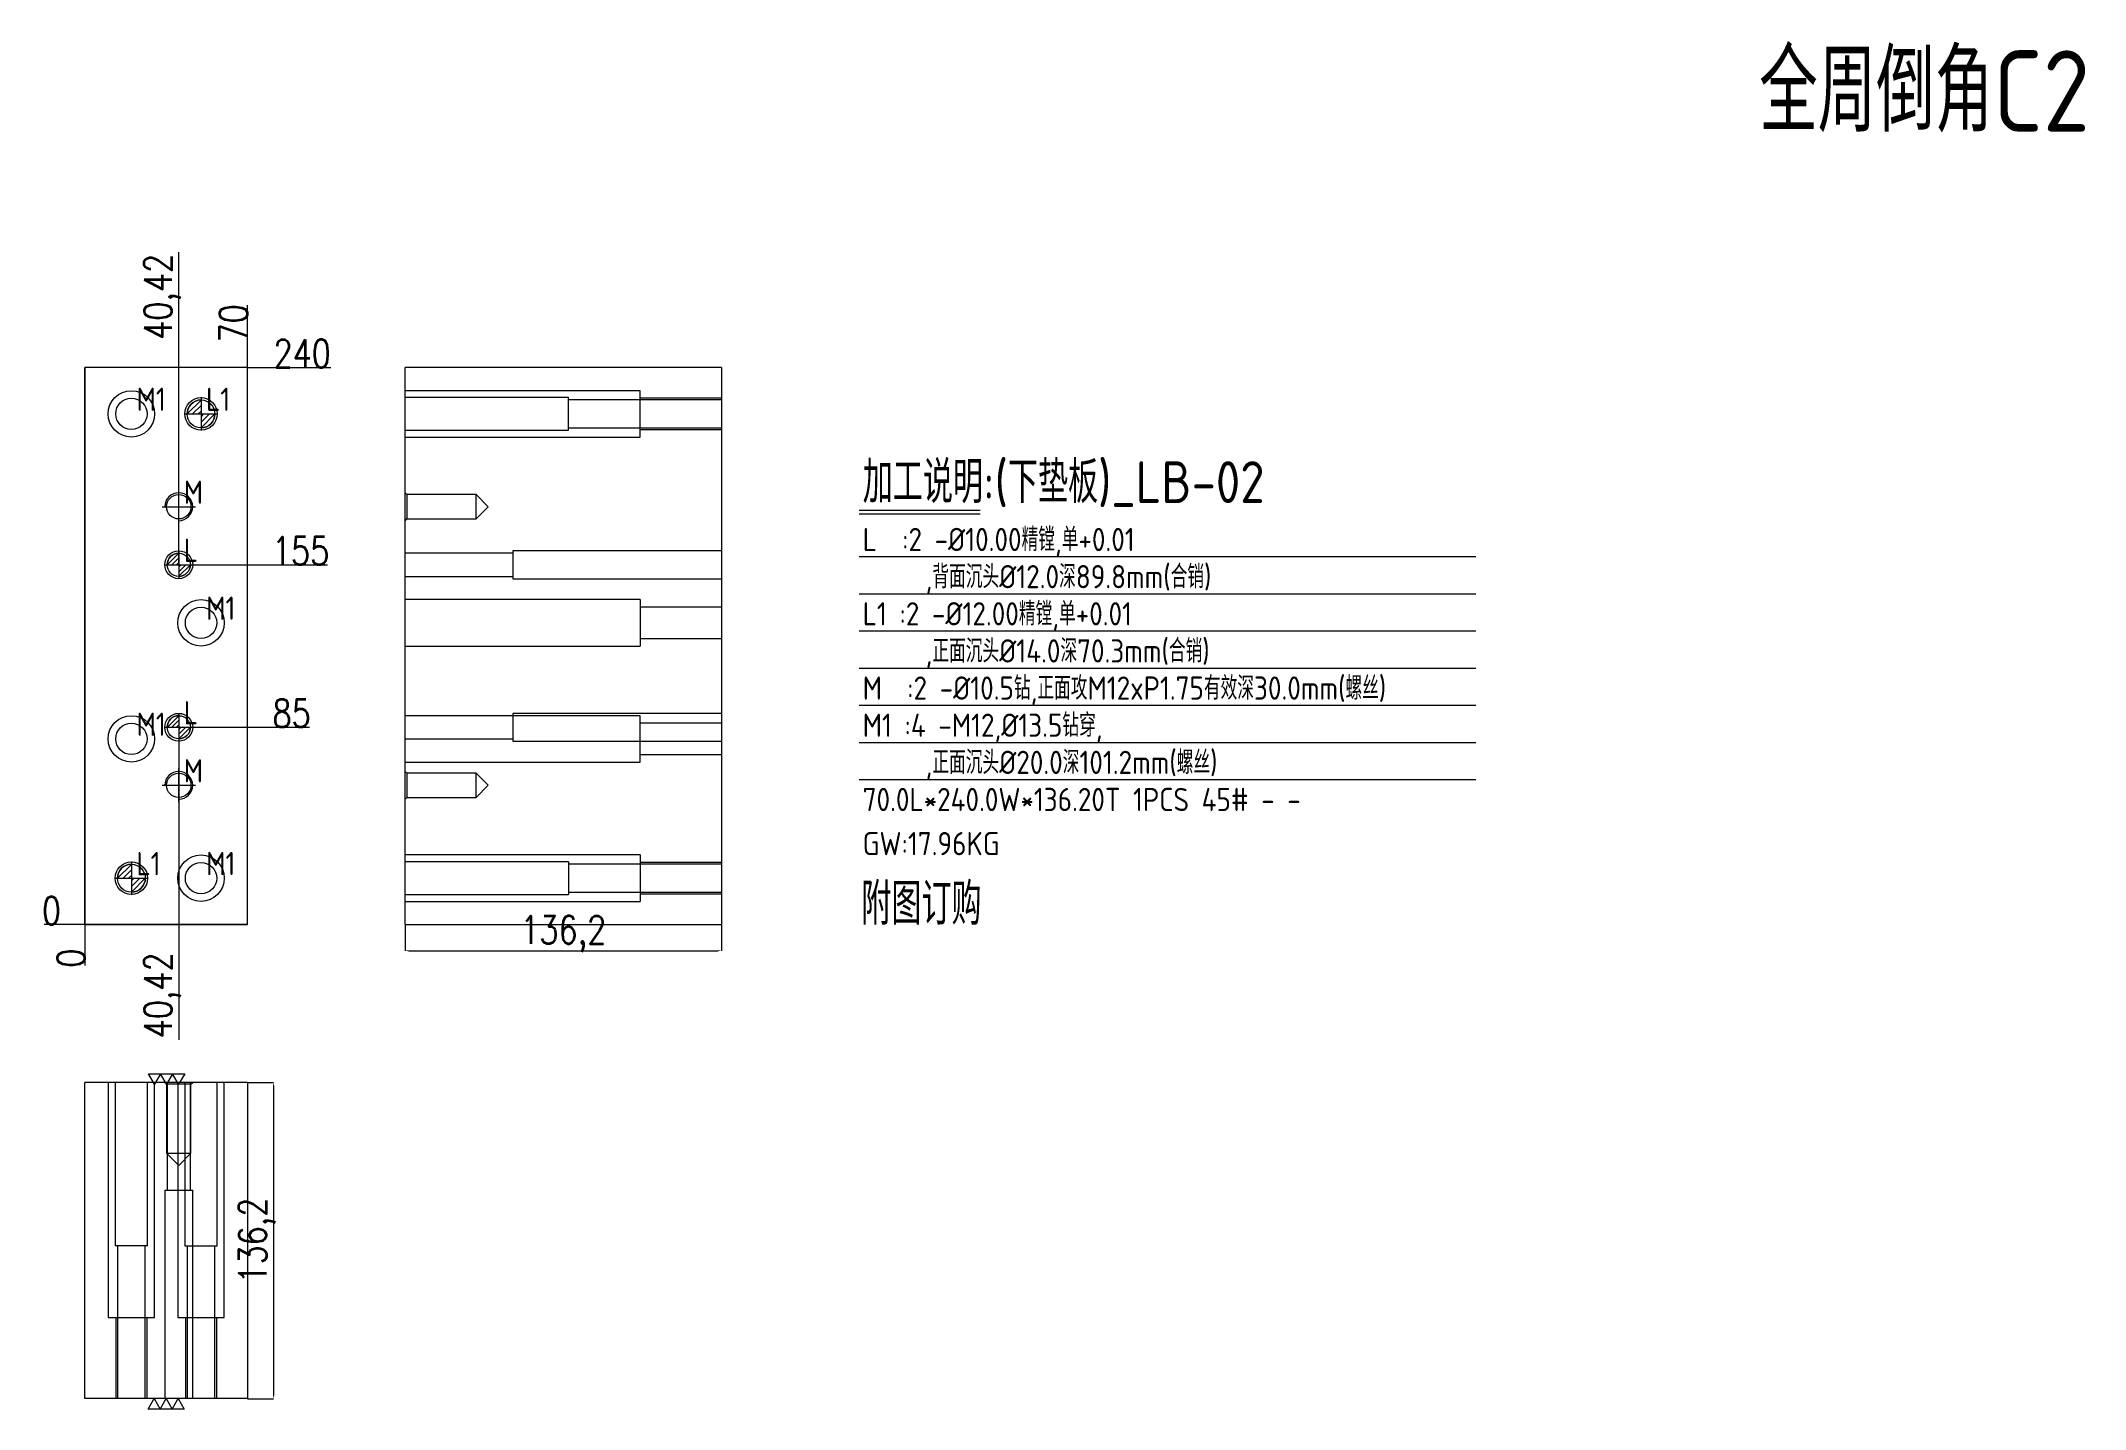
# Model space of a CAD drawing. Header units: millimetres. Extents: x -12961 to -12081, y 59533 to 60122.
import ezdxf

# ---------------------------------------------------------------- set-up
doc = ezdxf.new("R2010")
doc.units = ezdxf.units.MM
doc.linetypes.add('CENTER', pattern=[0])
doc.linetypes.add('DASHED', pattern=[0])
for name, color, linetype, lineweight in [('DIE', 20, 'Continuous', 20), ('DIM', 4, 'Continuous', 20), ('LB', 191, 'Continuous', 20), ('LB_W', 1, 'Continuous', 20)]:
    doc.layers.add(name, color=color, linetype=linetype, lineweight=lineweight)
doc.styles.add('gbenor', font='gbenor.shx', dxfattribs={"bigfont": 'gbcbig.shx'})
doc.styles.add('TXT', font='txt.shx', dxfattribs={"width": 0.8, "bigfont": 'ctxt.shx'})
doc.dimstyles.new('零件', dxfattribs={"dimscale": 1.5, "dimtxt": 8, "dimasz": 1, "dimexe": 0, "dimexo": 0, "dimgap": 0, "dimtad": 1, "dimtxsty": 'TXT', "dimcen": 0, "dimclrd": 252, "dimclre": 252, "dimclrt": 4, "dimazin": 3, "dimtp": 0.001, "dimtm": 0.001, "dimtfac": 1, "dimtmove": 0, "dimatfit": 3, "dimlwd": 5, "dimlwe": 5})

# ---------------------------------------------------------------- blocks, each defined once
blk = doc.blocks.new('*D1109')
at = {"layer": 'Defpoints', "color": 0}
for p in [(-12902.06, 59826.68), (-12861.23, 59826.68), (-12942.48, 59741.68)]:
    blk.add_point(p, dxfattribs=at)
at = {"layer": 'DIM', "color": 252, "lineweight": 5}
for p, q in [((-12902.06, 59826.68), (-12867.23, 59826.68)), ((-12867.23, 59826.68), (-12864.23, 59826.68)), ((-12864.23, 59826.68), (-12845.69, 59826.68))]:
    blk.add_line(p, q, dxfattribs=at)
at = {"layer": 'DIM', "color": 4, "lineweight": 5, "insert": (-12853.46, 59832.68), "char_height": 12, "attachment_point": 5, "style": 'TXT'}
blk.add_mtext('85', dxfattribs=at)
blk = doc.blocks.new('*D1110')
at = {"layer": 'Defpoints', "color": 0}
for p in [(-12902.06, 59896.68), (-12861.23, 59896.68), (-12942.48, 59741.68)]:
    blk.add_point(p, dxfattribs=at)
at = {"layer": 'DIM', "color": 252, "lineweight": 5}
for p, q in [((-12902.06, 59896.68), (-12867.23, 59896.68)), ((-12867.23, 59896.68), (-12864.23, 59896.68)), ((-12864.23, 59896.68), (-12837.92, 59896.68))]:
    blk.add_line(p, q, dxfattribs=at)
at = {"layer": 'DIM', "color": 4, "lineweight": 5, "insert": (-12849.57, 59902.68), "char_height": 12, "attachment_point": 5, "style": 'TXT'}
blk.add_mtext('155', dxfattribs=at)
blk = doc.blocks.new('*D1111')
at = {"layer": 'Defpoints', "color": 0}
for p in [(-12872.48, 59981.68), (-12861.23, 59981.68), (-12942.48, 59741.68)]:
    blk.add_point(p, dxfattribs=at)
at = {"layer": 'DIM', "color": 252, "lineweight": 5}
blk.add_line((-12872.48, 59981.68), (-12836.55, 59981.68), dxfattribs=at)
at = {"layer": 'DIM', "color": 4, "lineweight": 5, "insert": (-12848.89, 59987.68), "char_height": 12, "attachment_point": 5, "style": 'TXT'}
blk.add_mtext('240', dxfattribs=at)
blk = doc.blocks.new('*D1112')
at = {"layer": 'Defpoints', "color": 0}
for p in [(-12953.73, 59741.68), (-12942.48, 59741.68), (-12942.48, 59741.68)]:
    blk.add_point(p, dxfattribs=at)
at = {"layer": 'DIM', "color": 252, "lineweight": 5}
blk.add_line((-12942.48, 59741.68), (-12960.13, 59741.68), dxfattribs=at)
at = {"layer": 'DIM', "color": 4, "lineweight": 5, "insert": (-12956.93, 59747.68), "char_height": 12, "attachment_point": 5, "style": 'TXT'}
blk.add_mtext('0', dxfattribs=at)
blk = doc.blocks.new('*D1113')
at = {"layer": 'Defpoints', "color": 0}
for p in [(-12902.06, 59826.68), (-12942.48, 59741.68), (-12902.06, 59730.43)]:
    blk.add_point(p, dxfattribs=at)
at = {"layer": 'DIM', "color": 252, "lineweight": 5}
for p, q in [((-12902.06, 59826.68), (-12902.06, 59736.43)), ((-12902.06, 59736.43), (-12902.06, 59733.43)), ((-12902.06, 59733.43), (-12902.06, 59692.03))]:
    blk.add_line(p, q, dxfattribs=at)
at = {"layer": 'DIM', "color": 4, "lineweight": 5, "insert": (-12909.2, 59711.23), "char_height": 12, "attachment_point": 5, "rotation": 90, "style": 'TXT'}
blk.add_mtext('40,42', dxfattribs=at)
blk = doc.blocks.new('*D1114')
at = {"layer": 'Defpoints', "color": 0}
for p in [(-12942.48, 59741.68), (-12942.48, 59741.68), (-12942.48, 59730.43)]:
    blk.add_point(p, dxfattribs=at)
at = {"layer": 'DIM', "color": 252, "lineweight": 5}
blk.add_line((-12942.48, 59741.68), (-12942.48, 59724.03), dxfattribs=at)
at = {"layer": 'DIM', "color": 4, "lineweight": 5, "insert": (-12948.48, 59727.23), "char_height": 12, "attachment_point": 5, "rotation": 90, "style": 'TXT'}
blk.add_mtext('0', dxfattribs=at)
blk = doc.blocks.new('*D1115')
at = {"layer": 'Defpoints', "color": 0}
for p in [(-12872.48, 59992.93), (-12872.48, 59981.68), (-12942.48, 59741.68)]:
    blk.add_point(p, dxfattribs=at)
at = {"layer": 'DIM', "color": 252, "lineweight": 5}
blk.add_line((-12872.48, 59981.68), (-12872.48, 60008.48), dxfattribs=at)
at = {"layer": 'DIM', "color": 4, "lineweight": 5, "insert": (-12878.48, 60000.71), "char_height": 12, "attachment_point": 5, "rotation": 90, "style": 'TXT'}
blk.add_mtext('70', dxfattribs=at)
blk = doc.blocks.new('*D1116')
at = {"layer": 'Defpoints', "color": 0}
for p in [(-12902.06, 59992.93), (-12902.06, 59896.68), (-12942.48, 59741.68)]:
    blk.add_point(p, dxfattribs=at)
at = {"layer": 'DIM', "color": 252, "lineweight": 5}
for p, q in [((-12902.06, 59989.93), (-12902.06, 60031.33)), ((-12902.06, 59986.93), (-12902.06, 59989.93)), ((-12902.06, 59896.68), (-12902.06, 59986.93))]:
    blk.add_line(p, q, dxfattribs=at)
at = {"layer": 'DIM', "color": 4, "lineweight": 5, "insert": (-12909.2, 60012.13), "char_height": 12, "attachment_point": 5, "rotation": 90, "style": 'TXT'}
blk.add_mtext('40,42', dxfattribs=at)
blk = doc.blocks.new('*D1117')
at = {"layer": 'Defpoints', "color": 0}
for p in [(-12872.48, 59673.68), (-12872.48, 59537.48), (-12861.23, 59537.48)]:
    blk.add_point(p, dxfattribs=at)
at = {"layer": 'DIM', "color": 252, "lineweight": 5}
for p, q in [((-12872.48, 59673.68), (-12861.23, 59673.68)), ((-12861.23, 59672.18), (-12861.23, 59538.98)), ((-12872.48, 59537.48), (-12861.23, 59537.48))]:
    blk.add_line(p, q, dxfattribs=at)
at = {"layer": 'DIM', "color": 252}
for points in [[(-12860.98, 59672.18), (-12861.48, 59672.18), (-12861.23, 59673.68)], [(-12861.48, 59538.98), (-12860.98, 59538.98), (-12861.23, 59537.48)]]:
    blk.add_solid(points, dxfattribs=at)
at = {"layer": 'DIM', "color": 4, "lineweight": 5, "insert": (-12868.37, 59605.58), "char_height": 12, "attachment_point": 5, "rotation": 90, "style": 'TXT'}
blk.add_mtext('136,2', dxfattribs=at)
blk = doc.blocks.new('*D1118')
at = {"layer": 'Defpoints', "color": 0}
for p in [(-12804.48, 59741.68), (-12668.28, 59741.68), (-12668.28, 59730.43)]:
    blk.add_point(p, dxfattribs=at)
at = {"layer": 'DIM', "color": 252, "lineweight": 5}
for p, q in [((-12804.48, 59741.68), (-12804.48, 59730.43)), ((-12668.28, 59741.68), (-12668.28, 59730.43)), ((-12802.98, 59730.43), (-12669.78, 59730.43))]:
    blk.add_line(p, q, dxfattribs=at)
at = {"layer": 'DIM', "color": 252}
for points in [[(-12802.98, 59730.68), (-12802.98, 59730.18), (-12804.48, 59730.43)], [(-12669.78, 59730.18), (-12669.78, 59730.68), (-12668.28, 59730.43)]]:
    blk.add_solid(points, dxfattribs=at)
at = {"layer": 'DIM', "color": 4, "lineweight": 5, "insert": (-12736.38, 59737.58), "char_height": 12, "attachment_point": 5, "style": 'TXT'}
blk.add_mtext('136,2', dxfattribs=at)
blk = doc.blocks.new('pg_hx_L0')
at = {"color": 230}
for p, q in [((-0.6, 0), (0.6, 0)), ((-0.5, -0.003), (0, 0.497)), ((-0.3, 0), (0, 0.3)), ((-0.1, 0), (0, 0.1)), ((0, 0.6), (0, -0.6)), ((0.5, 0.003), (0, -0.497)), ((0.1, 0), (0, -0.1)), ((0.3, 0), (0, -0.3))]:
    blk.add_line(p, q, dxfattribs=at)
for start, end in [(90, 180), (270, 0)]:
    blk.add_arc((0, 0), 0.5, start, end, dxfattribs=at)
blk = doc.blocks.new('pg_hx_LLL0')
blk.add_blockref('pg_hx_L0', (0, 0))

msp = doc.modelspace()

# ---------------------------------------------------------------- linework, layer by layer
at = {"layer": 'DIE', "color": 1, "linetype": 'Continuous', "lineweight": 5}
for points in [[(-12899.52, 59677.438), (-12902.118, 59672.938), (-12904.716, 59677.438), (-12907.314, 59672.938), (-12909.913, 59677.438), (-12912.511, 59672.938), (-12915.109, 59677.438), (-12899.52, 59677.438)], [(-12915.276, 59532.985), (-12912.678, 59537.485), (-12910.08, 59532.985), (-12907.482, 59537.485), (-12904.884, 59532.985), (-12902.286, 59537.485), (-12899.688, 59532.985), (-12915.276, 59532.985)]]:
    msp.add_lwpolyline(points, close=True, dxfattribs=at)
at = {"layer": 'DIM', "color": 8, "linetype": 'Continuous', "lineweight": 5}
for p, q in [((-12608.882, 59920.185), (-12556.718, 59920.185)), ((-12608.882, 59918.685), (-12556.718, 59918.685)), ((-12608.882, 59900.185), (-12343.202, 59900.185)), ((-12608.882, 59884.185), (-12343.202, 59884.185)), ((-12608.882, 59868.185), (-12343.202, 59868.185)), ((-12608.882, 59852.185), (-12343.202, 59852.185)), ((-12608.882, 59836.185), (-12343.202, 59836.185)), ((-12608.882, 59820.185), (-12343.202, 59820.185)), ((-12608.882, 59804.185), (-12343.202, 59804.185))]:
    msp.add_line(p, q, dxfattribs=at)
at = {"layer": 'DIM', "color": 252, "linetype": 'DASHED', "lineweight": 5}
msp.add_lwpolyline([(-12942.482, 59981.685), (-12942.482, 59741.685), (-12872.482, 59741.685), (-12872.482, 59981.685)], close=True, dxfattribs=at)
at = {"layer": 'LB', "color": 135, "linetype": 'Continuous', "lineweight": 5}
for p, q in [((-12872.482, 59981.685), (-12942.482, 59981.685)), ((-12942.482, 59741.685), (-12942.482, 59981.685)), ((-12872.482, 59741.685), (-12872.482, 59981.685)), ((-12804.482, 59741.685), (-12804.482, 59981.685)), ((-12668.282, 59981.685), (-12804.482, 59981.685)), ((-12668.282, 59981.685), (-12668.282, 59741.685)), ((-12872.482, 59741.685), (-12942.482, 59741.685)), ((-12804.482, 59741.685), (-12668.282, 59741.685)), ((-12942.482, 59537.485), (-12942.482, 59673.685)), ((-12872.482, 59673.685), (-12942.482, 59673.685)), ((-12872.482, 59673.685), (-12872.482, 59537.485)), ((-12872.482, 59537.485), (-12942.482, 59537.485))]:
    msp.add_line(p, q, dxfattribs=at)
at = {"layer": 'LB', "color": 31, "linetype": 'DASHED', "lineweight": 5, "ltscale": 0.503736}
for p, q in [((-12703.282, 59971.685), (-12804.482, 59971.685)), ((-12734.182, 59968.685), (-12804.482, 59968.685)), ((-12734.182, 59954.685), (-12734.182, 59968.685)), ((-12703.282, 59951.685), (-12703.282, 59971.685)), ((-12668.282, 59968.438), (-12703.282, 59968.438)), ((-12804.482, 59954.685), (-12734.182, 59954.685)), ((-12804.482, 59951.685), (-12703.282, 59951.685)), ((-12703.282, 59954.931), (-12668.282, 59954.931)), ((-12668.282, 59902.685), (-12758.082, 59902.685)), ((-12758.082, 59902.685), (-12758.082, 59890.685)), ((-12758.082, 59890.685), (-12668.282, 59890.685)), ((-12703.282, 59881.685), (-12804.482, 59881.685)), ((-12703.282, 59881.685), (-12703.282, 59861.685)), ((-12668.282, 59878.438), (-12703.282, 59878.438)), ((-12804.482, 59861.685), (-12703.282, 59861.685)), ((-12703.282, 59864.931), (-12668.282, 59864.931)), ((-12703.282, 59831.685), (-12804.482, 59831.685)), ((-12668.282, 59832.685), (-12758.082, 59832.685)), ((-12758.082, 59832.685), (-12758.082, 59820.685)), ((-12703.282, 59811.685), (-12703.282, 59831.685)), ((-12668.282, 59828.438), (-12703.282, 59828.438)), ((-12758.082, 59820.685), (-12668.282, 59820.685)), ((-12804.482, 59811.685), (-12703.282, 59811.685)), ((-12703.282, 59814.931), (-12668.282, 59814.931)), ((-12703.282, 59771.685), (-12804.482, 59771.685)), ((-12734.182, 59768.685), (-12804.482, 59768.685)), ((-12734.182, 59768.685), (-12734.182, 59754.685)), ((-12703.282, 59771.685), (-12703.282, 59751.685)), ((-12668.282, 59768.438), (-12703.282, 59768.438)), ((-12804.482, 59754.685), (-12734.182, 59754.685)), ((-12703.282, 59754.931), (-12668.282, 59754.931)), ((-12804.482, 59751.685), (-12703.282, 59751.685)), ((-12932.482, 59673.685), (-12932.482, 59572.485)), ((-12929.482, 59673.685), (-12929.482, 59603.385)), ((-12915.482, 59603.385), (-12915.482, 59673.685)), ((-12912.482, 59572.485), (-12912.482, 59673.685)), ((-12902.482, 59673.685), (-12902.482, 59572.485)), ((-12899.482, 59673.685), (-12899.482, 59603.385)), ((-12885.482, 59603.385), (-12885.482, 59673.685)), ((-12882.482, 59572.485), (-12882.482, 59673.685)), ((-12908.061, 59627.285), (-12908.061, 59537.485)), ((-12908.061, 59627.285), (-12896.061, 59627.285)), ((-12896.061, 59537.485), (-12896.061, 59627.285)), ((-12915.482, 59603.385), (-12929.482, 59603.385)), ((-12899.482, 59603.385), (-12892.482, 59603.385)), ((-12892.482, 59603.385), (-12885.482, 59603.385)), ((-12932.482, 59572.485), (-12912.482, 59572.485)), ((-12929.235, 59572.485), (-12929.235, 59537.485)), ((-12915.728, 59537.485), (-12915.728, 59572.485)), ((-12902.482, 59572.485), (-12882.482, 59572.485)), ((-12899.235, 59572.485), (-12899.235, 59537.485)), ((-12885.728, 59537.485), (-12885.728, 59572.485))]:
    msp.add_line(p, q, dxfattribs=at)
at = {"layer": 'LB', "color": 5, "linetype": 'DASHED', "lineweight": 5, "ltscale": 0.503736}
for p, q in [((-12803.735, 59926.938), (-12804.482, 59927.685)), ((-12773.982, 59926.938), (-12803.735, 59926.938)), ((-12803.735, 59926.938), (-12803.735, 59916.432)), ((-12768.729, 59921.685), (-12773.982, 59926.938)), ((-12773.982, 59916.432), (-12773.982, 59926.938)), ((-12773.982, 59916.432), (-12768.729, 59921.685)), ((-12804.482, 59915.685), (-12803.735, 59916.432)), ((-12803.735, 59916.432), (-12773.982, 59916.432)), ((-12803.735, 59806.938), (-12804.482, 59807.685)), ((-12773.982, 59806.938), (-12803.735, 59806.938)), ((-12803.735, 59806.938), (-12803.735, 59796.432)), ((-12768.729, 59801.685), (-12773.982, 59806.938)), ((-12773.982, 59796.432), (-12773.982, 59806.938)), ((-12773.982, 59796.432), (-12768.729, 59801.685)), ((-12804.482, 59795.685), (-12803.735, 59796.432)), ((-12803.735, 59796.432), (-12773.982, 59796.432)), ((-12908.061, 59673.685), (-12907.314, 59672.938)), ((-12907.314, 59672.938), (-12907.314, 59643.185)), ((-12896.808, 59672.938), (-12907.314, 59672.938)), ((-12896.808, 59672.938), (-12896.061, 59673.685)), ((-12896.808, 59643.185), (-12896.808, 59672.938)), ((-12907.314, 59643.185), (-12902.061, 59637.932)), ((-12907.314, 59643.185), (-12902.061, 59643.185)), ((-12902.061, 59637.932), (-12896.808, 59643.185)), ((-12902.061, 59643.185), (-12896.808, 59643.185))]:
    msp.add_line(p, q, dxfattribs=at)
at = {"layer": 'LB', "color": 42, "linetype": 'Continuous', "lineweight": 5}
for centre, radius in [((-12922.482, 59961.685), 10), ((-12922.482, 59961.685), 6.753), ((-12892.482, 59961.685), 7), ((-12902.061, 59921.685), 5.253), ((-12892.482, 59871.685), 10), ((-12892.482, 59871.685), 6.753), ((-12922.482, 59821.685), 10), ((-12922.482, 59821.685), 6.753), ((-12902.061, 59801.685), 5.253), ((-12922.482, 59761.685), 7), ((-12892.482, 59761.685), 10), ((-12892.482, 59761.685), 6.753)]:
    msp.add_circle(centre, radius, dxfattribs=at)
at = {"layer": 'LB', "color": 30, "linetype": 'DASHED', "lineweight": 5, "ltscale": 0.503736}
for centre in [(-12902.061, 59896.685), (-12902.061, 59826.685)]:
    msp.add_circle(centre, 6, dxfattribs=at)
at = {"layer": 'LB', "color": 42, "linetype": 'Continuous', "lineweight": 5}
for centre in [(-12902.061, 59921.685), (-12902.061, 59801.685)]:
    msp.add_arc(centre, 6, 270, 180, dxfattribs=at)
at = {"layer": 'LB_W', "color": 1, "linetype": 'DASHED', "lineweight": 5, "ltscale": 0.503736}
for p, q in [((-12668.282, 59967.685), (-12734.182, 59967.685)), ((-12734.182, 59955.685), (-12668.282, 59955.685)), ((-12758.082, 59901.685), (-12804.482, 59901.685)), ((-12804.482, 59891.685), (-12758.082, 59891.685)), ((-12758.082, 59831.685), (-12804.482, 59831.685)), ((-12804.482, 59821.685), (-12758.082, 59821.685)), ((-12668.282, 59767.685), (-12734.182, 59767.685)), ((-12734.182, 59755.685), (-12668.282, 59755.685)), ((-12907.062, 59673.685), (-12907.062, 59627.285)), ((-12897.061, 59627.285), (-12897.061, 59673.685)), ((-12928.482, 59603.385), (-12928.482, 59537.485)), ((-12916.482, 59537.485), (-12916.482, 59603.385)), ((-12898.482, 59603.385), (-12898.482, 59537.485)), ((-12886.482, 59537.485), (-12886.482, 59603.385))]:
    msp.add_line(p, q, dxfattribs=at)
at = {"layer": 'LB_W', "color": 1, "linetype": 'CENTER', "lineweight": 5, "ltscale": 0.503736}
for p, q in [((-12909.261, 59921.685), (-12894.861, 59921.685)), ((-12902.061, 59914.485), (-12902.061, 59928.885)), ((-12902.061, 59794.485), (-12902.061, 59808.885)), ((-12909.261, 59801.685), (-12894.861, 59801.685))]:
    msp.add_line(p, q, dxfattribs=at)
at = {"layer": 'LB_W', "color": 1, "linetype": 'Continuous', "lineweight": 5}
for centre, radius in [((-12892.482, 59961.685), 6), ((-12902.061, 59896.685), 5), ((-12902.061, 59826.685), 5), ((-12922.482, 59761.685), 6)]:
    msp.add_circle(centre, radius, dxfattribs=at)

# ---------------------------------------------------------------- block references
at = {"layer": 'LB', "lineweight": 5, "ltscale": 0.503736}
for p, xscale, yscale, zscale in [((-12892.482, 59961.685), 12, 12, 12), ((-12902.061, 59896.685), 10, 10, 10), ((-12902.061, 59826.685), 10, 10, 10), ((-12922.482, 59761.685), 12, 12, 12)]:
    msp.add_blockref('pg_hx_LLL0', p, dxfattribs=dict(at, xscale=xscale, yscale=yscale, zscale=zscale))

# ---------------------------------------------------------------- texts
at = {"layer": 'DIM', "color": 6, "lineweight": 5, "style": 'gbenor'}
for s, height, p in [('全周倒角C2', 35, (-12221.107, 60083.252)), ('附图订购', 18, (-12607.992, 59741.608))]:
    msp.add_text(s, height=height, dxfattribs=at).set_placement(p)
at = {"layer": 'DIM', "color": 4, "lineweight": 5, "style": 'gbenor'}
for s, height, p in [('M1', 10, (-12920.256, 59962.99)), ('L1', 10, (-12890.316, 59962.96)), ('加工说明:(下垫板)_LB-02', 18, (-12607.367, 59923.292)), ('M', 10, (-12899.916, 59922.95)), ('L', 10, (-12899.916, 59897.95)), ('     ,背面沉头%%c12.0深89.8mm(合销)', 10, (-12607.382, 59886.578)), ('M1', 10, (-12890.256, 59872.99)), ('     ,正面沉头%%c14.0深70.3mm(合销)', 10, (-12607.382, 59854.578)), ('M  :2 -%%c10.5钻,正面攻M12xP1.75有效深30.0mm(螺丝)', 10, (-12607.382, 59838.578)), ('L', 10, (-12899.916, 59827.95)), ('M1 :4 -M12,%%c13.5钻穿,', 10, (-12607.382, 59822.578)), ('M1', 10, (-12920.256, 59822.99)), ('     ,正面沉头%%c20.0深101.2mm(螺丝)', 10, (-12607.382, 59806.578)), ('M', 10, (-12899.916, 59802.95)), ('70.0L*240.0W*136.20T 1PCS 45# - -', 10, (-12607.382, 59790.578)), ('GW:17.96KG', 10, (-12607.382, 59771.578)), ('L1', 10, (-12920.316, 59762.96)), ('M1', 10, (-12890.256, 59762.99))]:
    msp.add_text(s, height=height, dxfattribs=at).set_placement(p)
at = {"layer": 'DIM', "color": 2, "lineweight": 5, "style": 'gbenor'}
for s, p in [('L  :2 -%%C10.00精镗,单+0.01', (-12607.382, 59902.578)), ('L1 :2 -%%C12.00精镗,单+0.01', (-12607.382, 59870.578))]:
    msp.add_text(s, height=10, dxfattribs=at).set_placement(p)

# ---------------------------------------------------------------- dimensions: what is measured, and where the dimension line sits
at = {"layer": 'DIM', "lineweight": 5}
for feature_location, offset, dtype, origin, picture, middle in [((-12902.061, 59896.685), (0, 96.25), 1, (-12942.482, 59741.685), '*D1116', (-12909.205, 60012.135)), ((-12872.482, 59981.685), (0, 11.25), 1, (-12942.482, 59741.685), '*D1115', (-12878.482, 60000.706)), ((-12872.482, 59981.685), (11.25, 0), 0, (-12942.482, 59741.685), '*D1111', (-12848.889, 59987.685)), ((-12902.061, 59896.685), (40.83, 0), 0, (-12942.482, 59741.685), '*D1110', (-12849.575, 59902.685)), ((-12902.061, 59826.685), (40.83, 0), 0, (-12942.482, 59741.685), '*D1109', (-12853.461, 59832.685)), ((-12902.061, 59826.685), (0, -96.25), 1, (-12942.482, 59741.685), '*D1113', (-12909.205, 59711.235)), ((-12942.481983687, 59741.68499393), (-11.25, 0), 0, (-12942.481983687, 59741.68499393), '*D1112', (-12956.931983687, 59747.68499393)), ((-12942.481983687, 59741.68499393), (0, -11.25), 1, (-12942.481983687, 59741.68499393), '*D1114', (-12948.481983687, 59727.23499393))]:
    dim = msp.add_ordinate_dim(feature_location=feature_location, offset=offset, dtype=dtype, origin=origin, dimstyle='零件', dxfattribs=at)
    dim.commit()
    dim.dimension.update_dxf_attribs({"geometry": picture, "text_midpoint": middle})
dim = msp.add_linear_dim(base=(-12668.282, 59730.435), p1=(-12804.482, 59741.685), p2=(-12668.282, 59741.685), dimstyle='零件', dxfattribs=at)
dim.commit()
dim.dimension.update_dxf_attribs({"geometry": '*D1118', "text_midpoint": (-12736.382, 59737.578)})
dim = msp.add_linear_dim(base=(-12861.232, 59537.485), p1=(-12872.482, 59673.685), p2=(-12872.482, 59537.485), angle=90, dimstyle='零件', dxfattribs=at)
dim.commit()
dim.dimension.update_dxf_attribs({"geometry": '*D1117', "text_midpoint": (-12868.375, 59605.585)})

doc.saveas('drawing.dxf')
